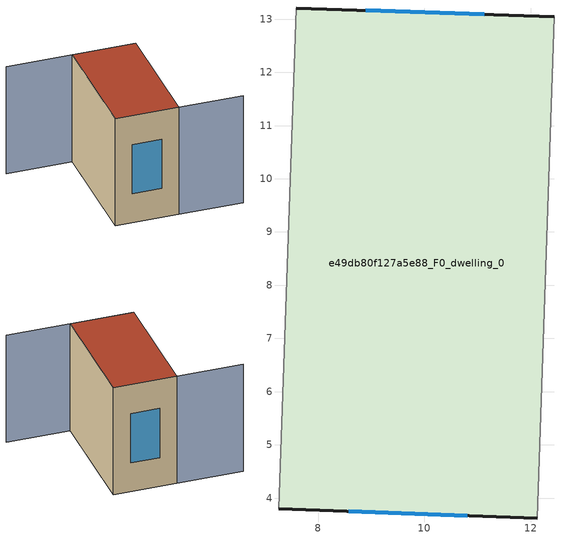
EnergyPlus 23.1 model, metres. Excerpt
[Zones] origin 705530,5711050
e49db80f127a5e88_F0_dwelling_0
 floor ground (EU_floor_Construction): 12.44,13.05 12.12,3.62 7.26,3.8 7.59,13.21 z0
 wall outside (EU_wall_Construction): 7.26,3.8 12.12,3.62 / 12.44,13.05 7.59,13.21 z0:9
 wall adiabatic (EU_wall_Construction): 7.59,13.21 7.26,3.8 / 12.12,3.62 12.44,13.05 z0:9
 window (EU_Window_Construction): 8.58,3.75 10.81,3.67 / 11.13,13.09 8.9,13.16 z2.43:6.57
 roof outside (EU_roof_Construction): 12.12,3.62 12.44,13.05 7.59,13.21 7.26,3.8 z9
shading: 17,3.46 12.12,3.62 / 12.12,3.62 12.44,13.05 / 2.57,13.38 7.59,13.21 / 7.59,13.21 7.26,3.79 z0:9
[Building]
EU S2 Campaign: North Axis=0; Terrain=City; Solar Distribution=FullExterior
[Site:Location]
London: Latitude=51.5; Longitude=-0.5; Time Zone=0; Elevation=25
[SizingPeriod:WeatherFileDays]
AnnualSizingPeriod: Begin Month=1; Begin Day of Month=1; End Month=12; End Day of Month=31; Day of Week for Start Day=Monday; Use Weather File Daylight Saving Period=No; Use Weather File Rain and Snow Indicators=No
[MATERIAL]
EU_InternalMass_Material: Roughness=MediumRough; Thickness=0.1; Conductivity=1; Density=1800; Specific Heat=900; Thermal Absorptance=0.9; Solar Absorptance=0.7; Visible Absorptance=0.7
[MATERIAL:NOMASS] Roughness=MediumRough; Thermal Absorptance=0.9; Solar Absorptance=0.7; Visible Absorptance=0.7
Name | Thermal Resistance
EU_wall_NoMass | 0.727863
EU_roof_NoMass | 0.773354
EU_floor_NoMass | 1.79329
[WINDOWMATERIAL:SIMPLEGLAZINGSYSTEM]
EU_Window_SimpleGlazing: UFactor=2.58614; Solar Heat Gain Coefficient=0.76; Visible Transmittance=0.76
[CONSTRUCTION]
EU_wall_Construction: EU_wall_NoMass
EU_roof_Construction: EU_roof_NoMass
EU_floor_Construction: EU_floor_NoMass
EU_InternalMass_Construction: EU_InternalMass_Material
EU_Window_Construction: EU_Window_SimpleGlazing
[ZONE]
e49db80f127a5e88_F0_dwelling_0: Type=1; Multiplier=1; Ceiling Height=autocalculate; Volume=411.807; Floor Area=autocalculate; Part of Total Floor Area=Yes
[INTERNALMASS]
e49db80f127a5e88_F0_dwelling_0_EU_InternalMass: Construction=EU_InternalMass_Construction; Zone or ZoneList=e49db80f127a5e88_F0_dwelling_0; Surface Area=45.7567
[OTHEREQUIPMENT]
EU_Step8_InternalGain_e49db80f127a5e88_F0_dwelling_0_f000: Fuel Type=Electricity; Zone or ZoneList or Space or SpaceList=e49db80f127a5e88_F0_dwelling_0; Schedule=EU_Step8_GainSchedule_e49db80f127a5e88_F0_dwelling_0_f000; Design Level Calculation Method=Watts/Area; Power per Zone Floor Area=1; Fraction Latent=0; Fraction Radiant=0; Fraction Lost=0; Carbon Dioxide Generation Rate=0; EndUse Subcategory=EU_Step8_InternalGains
[ZONEVENTILATION:DESIGNFLOWRATE]
EU_ConstantAir_e49db80f127a5e88_F0_dwelling_0: Zone or ZoneList or Space or SpaceList=e49db80f127a5e88_F0_dwelling_0; Schedule=EU_AlwaysOn; Design Flow Rate Calculation Method=AirChanges/Hour; Air Changes per Hour=0.484901; Ventilation Type=Natural; Fan Pressure Rise=0; Fan Total Efficiency=1; Constant Term Coefficient=1; Temperature Term Coefficient=0; Velocity Term Coefficient=0; Velocity Squared Term Coefficient=0; Minimum Indoor Temperature=-100; Maximum Indoor Temperature=100; Delta Temperature=-100; Minimum Outdoor Temperature=-100; Maximum Outdoor Temperature=100; Maximum Wind Speed=40
[HVACTEMPLATE:THERMOSTAT]
EU_HeatOnly_e49db80f127a5e88_F0_dwelling_0: Constant Heating Setpoint=20; Constant Cooling Setpoint=50
[HVACTEMPLATE:ZONE:IDEALLOADSAIRSYSTEM]
e49db80f127a5e88_F0_dwelling_0: Template Thermostat=EU_HeatOnly_e49db80f127a5e88_F0_dwelling_0; System Availability Schedule=EU_AlwaysOn; Maximum Heating Supply Air Temperature=50; Minimum Cooling Supply Air Temperature=13; Maximum Heating Supply Air Humidity Ratio=0.0156; Minimum Cooling Supply Air Humidity Ratio=0.0077; Heating Limit=NoLimit; Cooling Limit=NoLimit; Heating Availability Schedule=EU_AlwaysOn; Cooling Availability Schedule=EU_CoolingOff; Dehumidification Control Type=ConstantSensibleHeatRatio; Cooling Sensible Heat Ratio=0.7; Dehumidification Setpoint=60; Humidification Control Type=None; Humidification Setpoint=30; Outdoor Air Method=None; Outdoor Air Flow Rate per Person=0.00944; Outdoor Air Flow Rate per Zone Floor Area=0; Outdoor Air Flow Rate per Zone=0; Demand Controlled Ventilation Type=None; Outdoor Air Economizer Type=NoEconomizer; Heat Recovery Type=None; Sensible Heat Recovery Effectiveness=0.7; Latent Heat Recovery Effectiveness=0.65
[SIZING:ZONE]
e49db80f127a5e88_F0_dwelling_0: Zone Cooling Design Supply Air Temperature Input Method=SupplyAirTemperature; Zone Cooling Design Supply Air Temperature=13; Zone Heating Design Supply Air Temperature Input Method=SupplyAirTemperature; Zone Heating Design Supply Air Temperature=50; Zone Cooling Design Supply Air Humidity Ratio=0.008; Zone Heating Design Supply Air Humidity Ratio=0.008; Cooling Design Air Flow Method=DesignDay; Cooling Design Air Flow Rate=0; Cooling Minimum Air Flow per Zone Floor Area=0.000762; Cooling Minimum Air Flow=0; Cooling Minimum Air Flow Fraction=0.2; Heating Design Air Flow Method=DesignDay; Heating Design Air Flow Rate=0; Heating Maximum Air Flow per Zone Floor Area=0.002032; Heating Maximum Air Flow=0.141576; Heating Maximum Air Flow Fraction=0.3; Account for Dedicated Outdoor Air System=No; Dedicated Outdoor Air System Control Strategy=NeutralSupplyAir; Dedicated Outdoor Air Low Setpoint Temperature for Design=autosize; Dedicated Outdoor Air High Setpoint Temperature for Design=autosize; Zone Load Sizing Method=Sensible Load Only No Latent Load; Zone Latent Cooling Design Supply Air Humidity Ratio Input Method=HumidityRatioDifference; Zone Cooling Design Supply Air Humidity Ratio Difference=0.005; Zone Latent Heating Design Supply Air Humidity Ratio Input Method=HumidityRatioDifference; Zone Humidification Design Supply Air Humidity Ratio Difference=0.005
[SCHEDULE:CONSTANT]
Name | Hourly Value
EU_AlwaysOn | 1
EU_CoolingOff | 0
[SCHEDULE:FILE]
EU_Step8_GainSchedule_e49db80f127a5e88_F0_dwelling_0_f000: File=../../schedules/e49db80f127a5e88/e49db80f127a5e88_F0_dwelling_0_f000_gain.csv; Column Number=1; Rows to Skip at Top=0; Number of Hours of Data=8760; Column Separator=Comma; Interpolate to Timestep=No; Minutes per Item=60; Adjust Schedule for Daylight Savings=Yes
